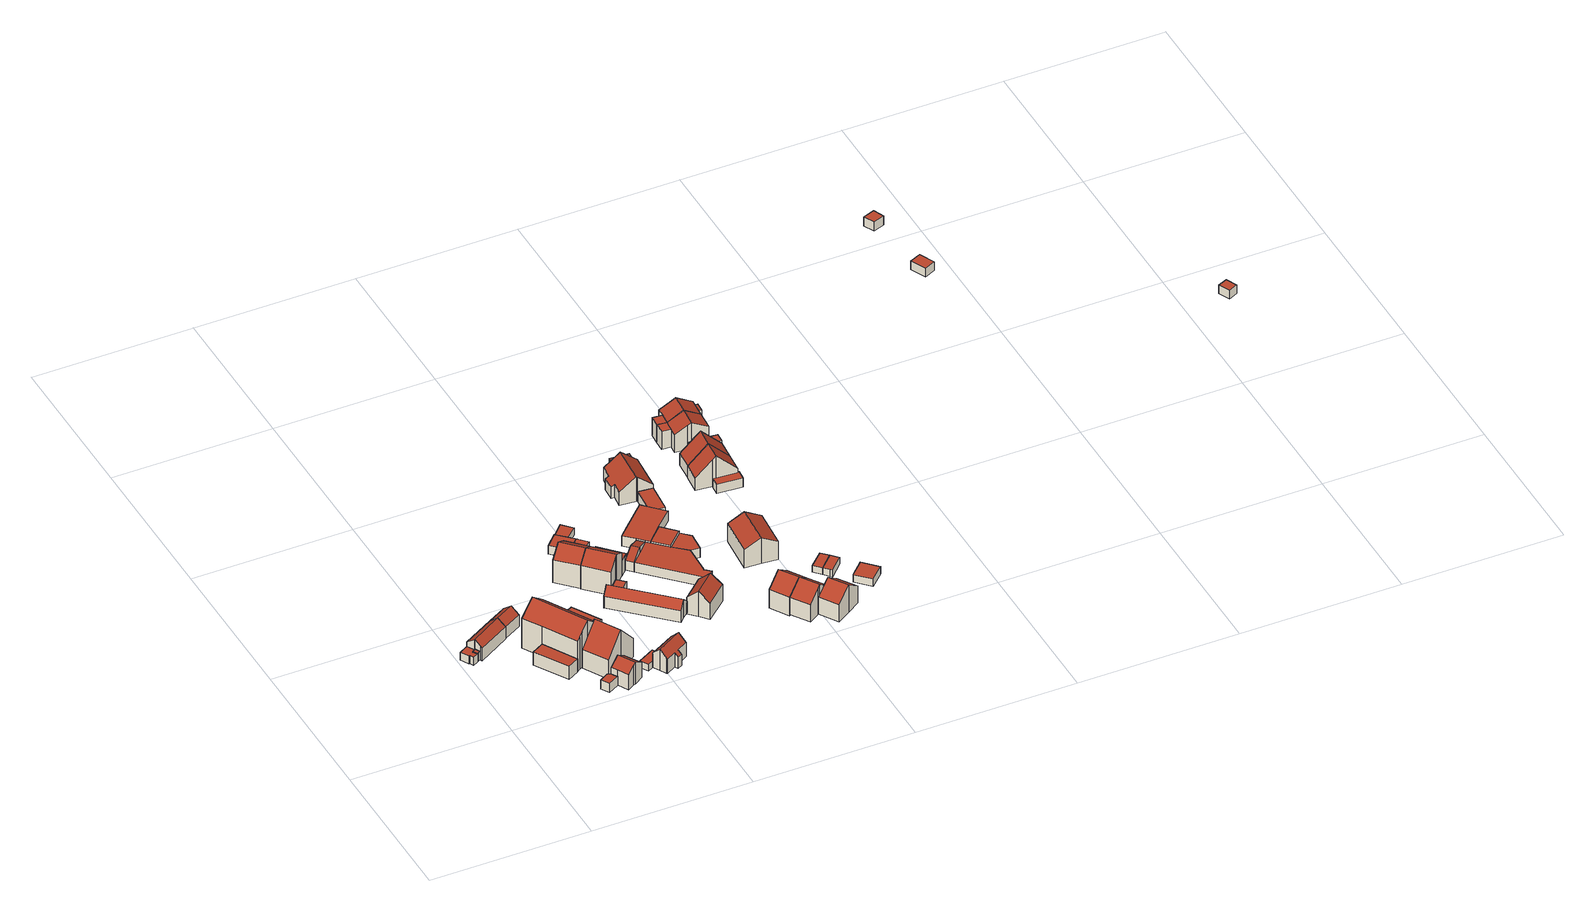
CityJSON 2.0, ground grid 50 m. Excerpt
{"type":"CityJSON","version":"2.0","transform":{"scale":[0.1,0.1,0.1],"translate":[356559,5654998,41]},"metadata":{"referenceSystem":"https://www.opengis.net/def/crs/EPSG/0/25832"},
"CityObjects":{
"building1":{"type":"Building","attributes":{"Geometrietyp2DReferenz":"3000","Gemeindeschluessel":"05315000","function":"31001_1110","roofType":"1000","measuredHeight":2.88,"storeysAboveGround":1},"address":[{"country":"Germany","locality":"Köln","thoroughfareNumber":"215","thoroughfareName":"Merkenicher Hauptstr."}],"geometry":[{"type":"Solid","lod":"2","boundaries":[[[[0,1,2,3]],[[4,5,1,0]],[[6,7,5,4]],[[8,9,7,6]],[[10,11,9,8]],[[12,13,11,10]],[[14,15,13,12]],[[3,2,15,14]],[[12,10,8,6,4,0,3,14]],[[1,5,7,9,11,13,15,2]]]],"semantics":{"surfaces":[{"type":"WallSurface"},{"type":"RoofSurface"},{"type":"GroundSurface"}],"values":[[0,0,0,0,0,0,0,0,1,2]]}}]},
"building2":{"type":"Building","attributes":{"Geometrietyp2DReferenz":"3000","Gemeindeschluessel":"05315000","function":"51009_1610","roofType":"1000","measuredHeight":2.99},"geometry":[{"type":"Solid","lod":"2","boundaries":[[[[16,17,1,18]],[[19,20,17,16]],[[21,7,20,19]],[[22,5,7,21]],[[18,1,5,22]],[[21,19,16,18,22]],[[17,20,7,5,1]]]],"semantics":{"surfaces":[{"type":"WallSurface"},{"type":"RoofSurface"},{"type":"GroundSurface"}],"values":[[0,0,0,0,0,1,2]]}}]},
"building3":{"type":"Building","attributes":{"Geometrietyp2DReferenz":"3000","Gemeindeschluessel":"05315000","function":"31001_1010","roofType":"3100","measuredHeight":6.28,"storeysAboveGround":1},"address":[{"country":"Germany","locality":"Köln","thoroughfareNumber":"215","thoroughfareName":"Merkenicher Hauptstr."}],"geometry":[{"type":"Solid","lod":"2","boundaries":[[[[23,1,17,24]],[[25,26,1,23]],[[27,2,26,25]],[[28,29,2,27]],[[30,31,29,28]],[[32,33,31,30]],[[34,35,33,32]],[[24,17,35,34]],[[28,27,25,30]],[[23,24,34,32,30,25]],[[1,26,2,29,31,33,35,17]]]],"semantics":{"surfaces":[{"type":"WallSurface"},{"type":"RoofSurface"},{"type":"GroundSurface"}],"values":[[0,0,0,0,0,0,0,0,1,1,2]]}}]},
"building4":{"type":"Building","attributes":{"Geometrietyp2DReferenz":"3000","Gemeindeschluessel":"05315000","function":"31001_1010","roofType":"1000","measuredHeight":4.63,"storeysAboveGround":1},"address":[{"country":"Germany","locality":"Köln","thoroughfareNumber":"211","thoroughfareName":"Merkenicher Hauptstr."}],"geometry":[{"type":"Solid","lod":"2","boundaries":[[[[36,37,38,39]],[[40,41,37,36]],[[42,43,41,40]],[[39,38,43,42]],[[40,36,39,42]],[[37,41,43,38]]]],"semantics":{"surfaces":[{"type":"WallSurface"},{"type":"RoofSurface"},{"type":"GroundSurface"}],"values":[[0,0,0,0,1,2]]}}]},
"building5":{"type":"Building","attributes":{"Geometrietyp2DReferenz":"3000","Gemeindeschluessel":"05315000","function":"31001_1010","roofType":"3100","measuredHeight":6.15,"storeysAboveGround":1},"address":[{"country":"Germany","locality":"Köln","thoroughfareNumber":"215","thoroughfareName":"Merkenicher Hauptstr."}],"geometry":[{"type":"Solid","lod":"2","boundaries":[[[[32,44,45,46]],[[28,47,44,32]],[[48,49,47,28]],[[46,45,49,48]],[[32,30,28]],[[48,50,46]],[[46,50,30,32]],[[28,30,50,48]],[[44,47,49,45]]]],"semantics":{"surfaces":[{"type":"WallSurface"},{"type":"RoofSurface"},{"type":"GroundSurface"}],"values":[[0,0,0,0,0,0,1,1,2]]}}]},
"building6":{"type":"Building","attributes":{"Geometrietyp2DReferenz":"3000","Gemeindeschluessel":"05315000","function":"31001_1010","roofType":"1000","measuredHeight":3.17,"storeysAboveGround":1},"address":[{"country":"Germany","locality":"Köln","thoroughfareNumber":"207","thoroughfareName":"Merkenicher Hauptstr."}],"geometry":[{"type":"Solid","lod":"2","boundaries":[[[[51,52,53,54]],[[55,56,52,51]],[[57,58,56,55]],[[59,60,58,57]],[[61,62,60,59]],[[63,64,62,61]],[[54,53,64,63]],[[61,59,57,55,51,54,63]],[[52,56,58,60,62,64,53]]]],"semantics":{"surfaces":[{"type":"WallSurface"},{"type":"RoofSurface"},{"type":"GroundSurface"}],"values":[[0,0,0,0,0,0,0,1,2]]}}]},
"building7":{"type":"Building","attributes":{"Gemeindeschluessel":"05315000","Geometrietyp2DReferenz":"3000","function":"31001_1010"},"address":[{"country":"Germany","locality":"Köln","thoroughfareNumber":"213","thoroughfareName":"Merkenicher Hauptstr."},{"country":"Germany","locality":"Köln","thoroughfareNumber":"211","thoroughfareName":"Merkenicher Hauptstr."}],"children":["building7-1","building7-2"]},
"building7-1":{"type":"BuildingPart","attributes":{"roofType":"3100","measuredHeight":14.63,"storeysAboveGround":3},"parents":["building7"],"geometry":[{"type":"Solid","lod":"2","boundaries":[[[[65,66,67,68]],[[69,70,66,65]],[[71,72,70,69]],[[73,74,72,71]],[[75,76,74,73]],[[77,78,76,75]],[[79,80,81,82]],[[83,84,80,79]],[[68,67,84,83]],[[71,69,65,68,83,79,73]],[[82,77,75,73,79]],[[66,70,72,74,76,78,81,80,84,67]],[[82,81,78,77]]]],"semantics":{"surfaces":[{"type":"WallSurface"},{"type":"RoofSurface"},{"type":"GroundSurface"},{"type":"ClosureSurface"}],"values":[[0,0,0,0,0,0,0,0,0,1,1,2,3]]}}]},
"building7-2":{"type":"BuildingPart","attributes":{"roofType":"1000","measuredHeight":10.46,"storeysAboveGround":3},"parents":["building7"],"geometry":[{"type":"Solid","lod":"2","boundaries":[[[[85,86,78,77]],[[87,88,86,85]],[[82,81,88,87]],[[87,85,77,82]],[[86,88,81,78]],[[77,78,81,82]]]],"semantics":{"surfaces":[{"type":"WallSurface"},{"type":"RoofSurface"},{"type":"GroundSurface"},{"type":"ClosureSurface"}],"values":[[0,0,0,1,2,3]]}}]},
"building8":{"type":"Building","attributes":{"Geometrietyp2DReferenz":"3000","Gemeindeschluessel":"05315000","function":"31001_1010","roofType":"3100","measuredHeight":7.55,"storeysAboveGround":1},"address":[{"country":"Germany","locality":"Köln","thoroughfareNumber":"207","thoroughfareName":"Merkenicher Hauptstr."}],"geometry":[{"type":"Solid","lod":"2","boundaries":[[[[89,90,91,92]],[[93,94,90,89]],[[95,96,94,93]],[[97,98,96,95]],[[99,100,98,97]],[[101,102,100,99]],[[103,104,102,101]],[[105,106,104,103]],[[92,91,106,105]],[[95,93,89,92,105,103,97]],[[101,99,97,103]],[[90,94,96,98,100,102,104,106,91]]]],"semantics":{"surfaces":[{"type":"WallSurface"},{"type":"RoofSurface"},{"type":"GroundSurface"}],"values":[[0,0,0,0,0,0,0,0,0,1,1,2]]}}]},
"building9":{"type":"Building","attributes":{"Geometrietyp2DReferenz":"3000","Gemeindeschluessel":"05315000","function":"31001_1010","roofType":"3100","measuredHeight":13.43,"storeysAboveGround":2},"address":[{"country":"Germany","locality":"Köln","thoroughfareNumber":"209","thoroughfareName":"Merkenicher Hauptstr."}],"geometry":[{"type":"Solid","lod":"2","boundaries":[[[[107,108,109,110]],[[111,112,108,107]],[[113,114,112,111]],[[115,116,114,113]],[[117,118,116,115]],[[119,120,118,117]],[[121,122,120,119]],[[110,109,122,121]],[[113,111,107,110,115]],[[121,119,117,115,110]],[[108,112,114,116,118,120,122,109]]]],"semantics":{"surfaces":[{"type":"WallSurface"},{"type":"RoofSurface"},{"type":"GroundSurface"}],"values":[[0,0,0,0,0,0,0,0,1,1,2]]}}]},
"building10":{"type":"Building","attributes":{"Geometrietyp2DReferenz":"3000","Gemeindeschluessel":"05315000","function":"31001_2463","roofType":"1000","measuredHeight":2.28,"storeysAboveGround":1},"address":[{"country":"Germany","locality":"Köln","thoroughfareNumber":"207","thoroughfareName":"Merkenicher Hauptstr."}],"geometry":[{"type":"Solid","lod":"2","boundaries":[[[[123,124,125,126]],[[127,128,124,123]],[[129,130,128,127]],[[131,132,130,129]],[[126,125,132,131]],[[129,127,123,126,131]],[[124,128,130,132,125]]]],"semantics":{"surfaces":[{"type":"WallSurface"},{"type":"RoofSurface"},{"type":"GroundSurface"}],"values":[[0,0,0,0,0,1,2]]}}]},
"building11":{"type":"Building","attributes":{"Geometrietyp2DReferenz":"3000","Gemeindeschluessel":"05315000","function":"31001_1010","roofType":"3100","measuredHeight":7.47,"storeysAboveGround":1},"address":[{"country":"Germany","locality":"Köln","thoroughfareNumber":"205","thoroughfareName":"Merkenicher Hauptstr."}],"geometry":[{"type":"Solid","lod":"2","boundaries":[[[[133,134,135,136]],[[137,138,134,133]],[[139,140,138,137]],[[141,142,140,139]],[[143,144,142,141]],[[145,146,144,143]],[[147,148,146,145]],[[149,150,148,147]],[[151,152,150,149]],[[153,154,152,151]],[[155,156,154,153]],[[136,135,156,155]],[[149,147,145,143,151]],[[141,139,137,133,136,155,153,151,143]],[[134,138,140,142,144,146,148,150,152,154,156,135]]]],"semantics":{"surfaces":[{"type":"WallSurface"},{"type":"RoofSurface"},{"type":"GroundSurface"}],"values":[[0,0,0,0,0,0,0,0,0,0,0,0,1,1,2]]}}]},
"building12":{"type":"Building","attributes":{"Gemeindeschluessel":"05315000","Geometrietyp2DReferenz":"3000","function":"31001_1010"},"address":[{"country":"Germany","locality":"Köln","thoroughfareNumber":"224","thoroughfareName":"Merkenicher Hauptstr."}],"children":["building12-1","building12-2"]},
"building12-1":{"type":"BuildingPart","attributes":{"roofType":"3100","measuredHeight":10.94,"storeysAboveGround":2},"parents":["building12"],"geometry":[{"type":"MultiSurface","lod":"2","boundaries":[[[157,158,159,160]],[[161,162,158,157]],[[163,164,162,161]],[[165,166,164,163]],[[167,168,166,165]],[[169,170,171,172]],[[160,159,170,169]],[[161,157,160,163]],[[169,172,167,165,163,160]],[[158,162,164,166,168,171,170,159]],[[167,172,173,174]],[[171,168,174,173]]],"semantics":{"surfaces":[{"type":"WallSurface"},{"type":"RoofSurface"},{"type":"GroundSurface"},{"type":"ClosureSurface"}],"values":[0,0,0,0,0,0,0,1,1,2,0,3]}}]},
"building12-2":{"type":"BuildingPart","attributes":{"roofType":"9999","measuredHeight":7.57,"storeysAboveGround":2},"address":[{"country":"Germany","locality":"Köln","thoroughfareNumber":"224","thoroughfareName":"Merkenicher Hauptstr."}],"parents":["building12"],"geometry":[{"type":"MultiSurface","lod":"2","boundaries":[[[173,175,176,174]],[[175,177,178,176]],[[173,179,177,175]],[[171,168,180,179]],[[176,178,180,174]],[[173,174,168,171]],[[177,179,180,178]]],"semantics":{"surfaces":[{"type":"RoofSurface"},{"type":"WallSurface"},{"type":"GroundSurface"}],"values":[0,1,1,1,1,1,2]}}]},
"building13":{"type":"Building","attributes":{"Geometrietyp2DReferenz":"3000","Gemeindeschluessel":"05315000","function":"31001_2463","roofType":"1000","measuredHeight":2.77,"storeysAboveGround":1},"address":[{"country":"Germany","locality":"Köln","thoroughfareNumber":"222","thoroughfareName":"Merkenicher Hauptstr."}],"geometry":[{"type":"Solid","lod":"2","boundaries":[[[[181,182,183,184]],[[185,186,182,181]],[[187,188,186,185]],[[189,190,188,187]],[[191,192,190,189]],[[184,183,192,191]],[[189,187,185,181,184,191]],[[182,186,188,190,192,183]]]],"semantics":{"surfaces":[{"type":"WallSurface"},{"type":"RoofSurface"},{"type":"GroundSurface"}],"values":[[0,0,0,0,0,0,1,2]]}}]},
"building14":{"type":"Building","attributes":{"Geometrietyp2DReferenz":"3000","Gemeindeschluessel":"05315000","function":"31001_1010","roofType":"3100","measuredHeight":11.1,"storeysAboveGround":2},"address":[{"country":"Germany","locality":"Köln","thoroughfareNumber":"222a","thoroughfareName":"Merkenicher Hauptstr."}],"geometry":[{"type":"Solid","lod":"2","boundaries":[[[[160,193,194,157]],[[169,195,193,160]],[[196,197,195,169]],[[198,199,197,196]],[[200,186,199,198]],[[201,182,186,200]],[[157,194,182,201]],[[157,201,200,198,160]],[[196,169,160,198]],[[193,195,197,199,186,182,194]]]],"semantics":{"surfaces":[{"type":"WallSurface"},{"type":"RoofSurface"},{"type":"GroundSurface"}],"values":[[0,0,0,0,0,0,0,1,1,2]]}}]},
"building15":{"type":"Building","attributes":{"Geometrietyp2DReferenz":"3000","Gemeindeschluessel":"05315000","function":"31001_2720","roofType":"3100","measuredHeight":6.5,"storeysAboveGround":1},"address":[{"country":"Germany","locality":"Köln","thoroughfareNumber":"222","thoroughfareName":"Merkenicher Hauptstr."}],"geometry":[{"type":"Solid","lod":"2","boundaries":[[[[202,203,204,205]],[[206,207,203,202]],[[208,209,207,206]],[[210,211,209,208]],[[212,213,211,210]],[[214,215,213,212]],[[216,217,215,214]],[[218,219,217,216]],[[220,221,219,218]],[[222,223,221,220]],[[224,225,223,222]],[[205,204,225,224]],[[220,218,216,214,212,210,208,222]],[[206,202,205,224,222,208]],[[203,207,209,211,213,215,217,219,221,223,225,204]]]],"semantics":{"surfaces":[{"type":"WallSurface"},{"type":"RoofSurface"},{"type":"GroundSurface"}],"values":[[0,0,0,0,0,0,0,0,0,0,0,0,1,1,2]]}}]},
"building16":{"type":"Building","attributes":{"Geometrietyp2DReferenz":"3000","Gemeindeschluessel":"05315000","function":"31001_2463","roofType":"1000","measuredHeight":2.86,"storeysAboveGround":1},"address":[{"country":"Germany","locality":"Köln","thoroughfareNumber":"224","thoroughfareName":"Merkenicher Hauptstr."}],"geometry":[{"type":"Solid","lod":"2","boundaries":[[[[226,227,228,229]],[[230,231,227,226]],[[232,233,231,230]],[[234,235,233,232]],[[229,228,235,234]],[[232,230,226,229,234]],[[227,231,233,235,228]]]],"semantics":{"surfaces":[{"type":"WallSurface"},{"type":"RoofSurface"},{"type":"GroundSurface"}],"values":[[0,0,0,0,0,1,2]]}}]},
"building17":{"type":"Building","attributes":{"Geometrietyp2DReferenz":"3000","Gemeindeschluessel":"05315000","function":"51009_1610","roofType":"1000","measuredHeight":2.46},"geometry":[{"type":"Solid","lod":"2","boundaries":[[[[236,237,238,239]],[[240,241,237,236]],[[242,243,241,240]],[[239,238,243,242]],[[240,236,239,242]],[[237,241,243,238]]]],"semantics":{"surfaces":[{"type":"WallSurface"},{"type":"RoofSurface"},{"type":"GroundSurface"}],"values":[[0,0,0,0,1,2]]}}]},
"building18":{"type":"Building","attributes":{"Geometrietyp2DReferenz":"3000","Gemeindeschluessel":"05315000","function":"31001_2721","roofType":"1000","measuredHeight":5.19,"storeysAboveGround":1},"address":[{"country":"Germany","locality":"Köln","thoroughfareNumber":"222a","thoroughfareName":"Merkenicher Hauptstr."}],"geometry":[{"type":"Solid","lod":"2","boundaries":[[[[244,245,246,247]],[[248,249,245,244]],[[250,251,249,248]],[[252,253,251,250]],[[247,246,253,252]],[[250,248,244,247,252]],[[245,249,251,253,246]]]],"semantics":{"surfaces":[{"type":"WallSurface"},{"type":"RoofSurface"},{"type":"GroundSurface"}],"values":[[0,0,0,0,0,1,2]]}}]},
"building19":{"type":"Building","attributes":{"Geometrietyp2DReferenz":"3000","Gemeindeschluessel":"05315000","function":"31001_1220","roofType":"3100","measuredHeight":8.84,"storeysAboveGround":2},"address":[{"country":"Germany","locality":"Köln","thoroughfareNumber":"222","thoroughfareName":"Merkenicher Hauptstr."}],"geometry":[{"type":"Solid","lod":"2","boundaries":[[[[254,255,256,257]],[[258,259,255,254]],[[260,261,259,258]],[[262,263,261,260]],[[264,265,263,262]],[[266,267,265,264]],[[268,269,267,266]],[[257,256,269,268]],[[264,262,260,258,254,266]],[[257,268,266,254]],[[255,259,261,263,265,267,269,256]]]],"semantics":{"surfaces":[{"type":"WallSurface"},{"type":"RoofSurface"},{"type":"GroundSurface"}],"values":[[0,0,0,0,0,0,0,0,1,1,2]]}}]},
"building20":{"type":"Building","attributes":{"Geometrietyp2DReferenz":"3000","Gemeindeschluessel":"05315000","function":"31001_2720","roofType":"3100","measuredHeight":4.99,"storeysAboveGround":1},"address":[{"country":"Germany","locality":"Köln","thoroughfareNumber":"222","thoroughfareName":"Merkenicher Hauptstr."}],"geometry":[{"type":"Solid","lod":"2","boundaries":[[[[270,271,272,273]],[[274,275,271,270]],[[276,277,275,274]],[[278,279,277,276]],[[280,281,279,278]],[[282,283,281,280]],[[284,285,283,282]],[[273,272,285,284]],[[276,274,270,273,278]],[[284,282,280,278,273]],[[271,275,277,279,281,283,285,272]]]],"semantics":{"surfaces":[{"type":"WallSurface"},{"type":"RoofSurface"},{"type":"GroundSurface"}],"values":[[0,0,0,0,0,0,0,0,1,1,2]]}}]},
"building21":{"type":"Building","attributes":{"Geometrietyp2DReferenz":"3000","Gemeindeschluessel":"05315000","function":"31001_2720","roofType":"1000","measuredHeight":3.41,"storeysAboveGround":1},"address":[{"country":"Germany","locality":"Köln","thoroughfareNumber":"222","thoroughfareName":"Merkenicher Hauptstr."}],"geometry":[{"type":"Solid","lod":"2","boundaries":[[[[286,287,288,284]],[[289,290,287,286]],[[291,292,290,289]],[[293,294,292,291]],[[295,296,294,293]],[[297,298,296,295]],[[299,300,298,297]],[[301,302,300,299]],[[270,303,302,301]],[[284,288,303,270]],[[301,299,297,295,293,291,289,286,284,270]],[[287,290,292,294,296,298,300,302,303,288]]]],"semantics":{"surfaces":[{"type":"WallSurface"},{"type":"RoofSurface"},{"type":"GroundSurface"}],"values":[[0,0,0,0,0,0,0,0,0,0,1,2]]}}]},
"building22":{"type":"Building","attributes":{"Geometrietyp2DReferenz":"3000","Gemeindeschluessel":"05315000","function":"31001_2720","roofType":"1000","measuredHeight":3.62,"storeysAboveGround":1},"address":[{"country":"Germany","locality":"Köln","thoroughfareNumber":"222","thoroughfareName":"Merkenicher Hauptstr."}],"geometry":[{"type":"Solid","lod":"2","boundaries":[[[[304,305,306,307]],[[308,309,305,304]],[[310,311,309,308]],[[312,313,311,310]],[[314,315,313,312]],[[316,317,315,314]],[[318,319,317,316]],[[320,321,319,318]],[[322,323,321,320]],[[307,306,323,322]],[[320,318,316,314,312,310,308,304,307,322]],[[305,309,311,313,315,317,319,321,323,306]]]],"semantics":{"surfaces":[{"type":"WallSurface"},{"type":"RoofSurface"},{"type":"GroundSurface"}],"values":[[0,0,0,0,0,0,0,0,0,0,1,2]]}}]},
"building23":{"type":"Building","attributes":{"Geometrietyp2DReferenz":"3000","Gemeindeschluessel":"05315000","function":"31001_2463","roofType":"1000","measuredHeight":3.69,"storeysAboveGround":1},"address":[{"country":"Germany","locality":"Köln","thoroughfareNumber":"222","thoroughfareName":"Merkenicher Hauptstr."}],"geometry":[{"type":"Solid","lod":"2","boundaries":[[[[324,325,326,314]],[[327,328,325,324]],[[316,329,328,327]],[[314,326,329,316]],[[327,324,314,316]],[[325,328,329,326]]]],"semantics":{"surfaces":[{"type":"WallSurface"},{"type":"RoofSurface"},{"type":"GroundSurface"}],"values":[[0,0,0,0,1,2]]}}]},
"building24":{"type":"Building","attributes":{"Geometrietyp2DReferenz":"3000","Gemeindeschluessel":"05315000","function":"51009_1610","roofType":"1000","measuredHeight":3.19},"geometry":[{"type":"Solid","lod":"2","boundaries":[[[[330,331,332,333]],[[334,335,331,330]],[[336,337,335,334]],[[338,339,337,336]],[[333,332,339,338]],[[336,334,330,333,338]],[[331,335,337,339,332]]]],"semantics":{"surfaces":[{"type":"WallSurface"},{"type":"RoofSurface"},{"type":"GroundSurface"}],"values":[[0,0,0,0,0,1,2]]}}]},
"building25":{"type":"Building","attributes":{"Geometrietyp2DReferenz":"3000","Gemeindeschluessel":"05315000","function":"31001_1010","roofType":"3100","measuredHeight":10.33,"storeysAboveGround":2},"address":[{"country":"Germany","locality":"Köln","thoroughfareNumber":"220b","thoroughfareName":"Merkenicher Hauptstr."}],"geometry":[{"type":"Solid","lod":"2","boundaries":[[[[340,341,342,343]],[[344,345,341,340]],[[346,347,345,344]],[[343,342,347,346]],[[340,348,344]],[[346,349,343]],[[343,349,348,340]],[[344,348,349,346]],[[341,345,347,342]]]],"semantics":{"surfaces":[{"type":"WallSurface"},{"type":"RoofSurface"},{"type":"GroundSurface"}],"values":[[0,0,0,0,0,0,1,1,2]]}}]},
"building26":{"type":"Building","attributes":{"Geometrietyp2DReferenz":"3000","Gemeindeschluessel":"05315000","function":"31001_2000","roofType":"1000","measuredHeight":3.45,"storeysAboveGround":1},"address":[{"country":"Germany","locality":"Köln","thoroughfareNumber":"3","thoroughfareName":"Kasselberger Weg"}],"geometry":[{"type":"Solid","lod":"2","boundaries":[[[[350,351,352,353]],[[354,355,351,350]],[[356,311,355,354]],[[357,309,311,356]],[[353,352,309,357]],[[356,354,350,353,357]],[[351,355,311,309,352]]]],"semantics":{"surfaces":[{"type":"WallSurface"},{"type":"RoofSurface"},{"type":"GroundSurface"}],"values":[[0,0,0,0,0,1,2]]}}]},
"building27":{"type":"Building","attributes":{"Geometrietyp2DReferenz":"3000","Gemeindeschluessel":"05315000","function":"31001_1010","roofType":"3100","measuredHeight":8.71,"storeysAboveGround":1},"address":[{"country":"Germany","locality":"Köln","thoroughfareNumber":"3","thoroughfareName":"Kasselberger Weg"}],"geometry":[{"type":"Solid","lod":"2","boundaries":[[[[358,359,360,361]],[[362,363,359,358]],[[364,365,363,362]],[[366,367,365,364]],[[368,369,367,366]],[[370,371,369,368]],[[372,373,371,370]],[[374,375,373,372]],[[376,377,375,374]],[[378,379,377,376]],[[380,381,379,378]],[[361,360,381,380]],[[372,370,368,366,364,362,358,361,374]],[[380,378,376,374,361]],[[359,363,365,367,369,371,373,375,377,379,381,360]]]],"semantics":{"surfaces":[{"type":"WallSurface"},{"type":"RoofSurface"},{"type":"GroundSurface"}],"values":[[0,0,0,0,0,0,0,0,0,0,0,0,1,1,2]]}}]},
"building28":{"type":"Building","attributes":{"Geometrietyp2DReferenz":"3000","Gemeindeschluessel":"05315000","function":"31001_1010","roofType":"3100","measuredHeight":9.89,"storeysAboveGround":2},"address":[{"country":"Germany","locality":"Köln","thoroughfareNumber":"220a","thoroughfareName":"Merkenicher Hauptstr."}],"geometry":[{"type":"Solid","lod":"2","boundaries":[[[[344,382,383,384]],[[348,385,382,344]],[[340,386,385,348]],[[387,388,386,340]],[[389,390,388,387]],[[391,392,390,389]],[[384,383,392,391]],[[344,384,391,389,348]],[[387,340,348,389]],[[382,385,386,388,390,392,383]]]],"semantics":{"surfaces":[{"type":"WallSurface"},{"type":"RoofSurface"},{"type":"GroundSurface"}],"values":[[0,0,0,0,0,0,0,1,1,2]]}}]},
"building29":{"type":"Building","attributes":{"Geometrietyp2DReferenz":"3000","Gemeindeschluessel":"05315000","function":"31001_2463","roofType":"1000","measuredHeight":2.27,"storeysAboveGround":1},"address":[{"country":"Germany","locality":"Köln","thoroughfareNumber":"3","thoroughfareName":"Kasselberger Weg"}],"geometry":[{"type":"Solid","lod":"2","boundaries":[[[[393,394,395,396]],[[397,377,394,393]],[[398,373,377,397]],[[396,395,373,398]],[[397,393,396,398]],[[394,377,373,395]]]],"semantics":{"surfaces":[{"type":"WallSurface"},{"type":"RoofSurface"},{"type":"GroundSurface"}],"values":[[0,0,0,0,1,2]]}}]},
"building30":{"type":"Building","attributes":{"Geometrietyp2DReferenz":"3000","Gemeindeschluessel":"05315000","function":"31001_1010","roofType":"3100","measuredHeight":9.68,"storeysAboveGround":2},"address":[{"country":"Germany","locality":"Köln","thoroughfareNumber":"220","thoroughfareName":"Merkenicher Hauptstr."}],"geometry":[{"type":"Solid","lod":"2","boundaries":[[[[399,400,401,402]],[[403,404,400,399]],[[405,406,404,403]],[[407,408,406,405]],[[409,410,408,407]],[[411,412,410,409]],[[402,401,412,411]],[[403,399,402,405]],[[411,409,407,405,402]],[[400,404,406,408,410,412,401]]]],"semantics":{"surfaces":[{"type":"WallSurface"},{"type":"RoofSurface"},{"type":"GroundSurface"}],"values":[[0,0,0,0,0,0,0,1,1,2]]}}]},
"building31":{"type":"Building","attributes":{"Geometrietyp2DReferenz":"3000","Gemeindeschluessel":"05315000","function":"31001_1010","roofType":"3100","measuredHeight":8.97,"storeysAboveGround":2},"address":[{"country":"Germany","locality":"Köln","thoroughfareNumber":"2","thoroughfareName":"Kasselberger Weg"}],"geometry":[{"type":"Solid","lod":"2","boundaries":[[[[413,414,415,416]],[[417,418,414,413]],[[419,420,418,417]],[[421,422,420,419]],[[423,424,422,421]],[[425,426,424,423]],[[416,415,426,425]],[[419,417,413,416,421]],[[425,423,421,416]],[[414,418,420,422,424,426,415]]]],"semantics":{"surfaces":[{"type":"WallSurface"},{"type":"RoofSurface"},{"type":"GroundSurface"}],"values":[[0,0,0,0,0,0,0,1,1,2]]}}]},
"building32":{"type":"Building","attributes":{"Geometrietyp2DReferenz":"3000","Gemeindeschluessel":"05315000","function":"31001_2463","roofType":"2100","measuredHeight":3.97,"storeysAboveGround":1},"address":[{"country":"Germany","locality":"Köln","thoroughfareNumber":"2","thoroughfareName":"Kasselberger Weg"}],"geometry":[{"type":"Solid","lod":"2","boundaries":[[[[427,428,429,430]],[[431,432,428,427]],[[433,434,432,431]],[[430,429,434,433]],[[431,427,430,433]],[[428,432,434,429]]]],"semantics":{"surfaces":[{"type":"WallSurface"},{"type":"RoofSurface"},{"type":"GroundSurface"}],"values":[[0,0,0,0,1,2]]}}]},
"building33":{"type":"Building","attributes":{"Geometrietyp2DReferenz":"3000","Gemeindeschluessel":"05315000","function":"31001_2463","roofType":"1000","measuredHeight":2.26,"storeysAboveGround":1},"geometry":[{"type":"Solid","lod":"2","boundaries":[[[[435,436,437,438]],[[439,440,436,435]],[[441,442,440,439]],[[438,437,442,441]],[[439,435,438,441]],[[436,440,442,437]]]],"semantics":{"surfaces":[{"type":"WallSurface"},{"type":"RoofSurface"},{"type":"GroundSurface"}],"values":[[0,0,0,0,1,2]]}}]},
"building34":{"type":"Building","attributes":{"Geometrietyp2DReferenz":"3000","Gemeindeschluessel":"05315000","function":"31001_2463","roofType":"1000","measuredHeight":2.4,"storeysAboveGround":1},"address":[{"country":"Germany","locality":"Köln","thoroughfareNumber":"218","thoroughfareName":"Merkenicher Hauptstr."}],"geometry":[{"type":"Solid","lod":"2","boundaries":[[[[443,444,445,435]],[[446,447,444,443]],[[448,449,447,446]],[[439,450,449,448]],[[435,445,450,439]],[[448,446,443,435,439]],[[444,447,449,450,445]]]],"semantics":{"surfaces":[{"type":"WallSurface"},{"type":"RoofSurface"},{"type":"GroundSurface"}],"values":[[0,0,0,0,0,1,2]]}}]},
"building35":{"type":"Building","attributes":{"Geometrietyp2DReferenz":"3000","Gemeindeschluessel":"05315000","function":"31001_1010","roofType":"3100","measuredHeight":10.42,"storeysAboveGround":1},"address":[{"country":"Germany","locality":"Köln","thoroughfareNumber":"10","thoroughfareName":"Kasselberger Weg"}],"geometry":[{"type":"Solid","lod":"2","boundaries":[[[[451,452,453,454]],[[455,456,452,451]],[[457,458,456,455]],[[459,460,458,457]],[[461,462,460,459]],[[463,464,462,461]],[[465,466,464,463]],[[454,453,466,465]],[[459,457,455,451,461]],[[454,465,463,461,451]],[[452,456,458,460,462,464,466,453]]]],"semantics":{"surfaces":[{"type":"WallSurface"},{"type":"RoofSurface"},{"type":"GroundSurface"}],"values":[[0,0,0,0,0,0,0,0,1,1,2]]}}]},
"building36":{"type":"Building","attributes":{"Geometrietyp2DReferenz":"3000","Gemeindeschluessel":"05315000","function":"31001_2463","roofType":"1000","measuredHeight":3.08,"storeysAboveGround":1},"address":[{"country":"Germany","locality":"Köln","thoroughfareNumber":"10","thoroughfareName":"Kasselberger Weg"}],"geometry":[{"type":"Solid","lod":"2","boundaries":[[[[467,468,469,470]],[[471,472,468,467]],[[473,474,472,471]],[[475,476,474,473]],[[477,478,476,475]],[[470,469,478,477]],[[475,473,471,467,470,477]],[[468,472,474,476,478,469]]]],"semantics":{"surfaces":[{"type":"WallSurface"},{"type":"RoofSurface"},{"type":"GroundSurface"}],"values":[[0,0,0,0,0,0,1,2]]}}]},
"building37":{"type":"Building","attributes":{"Geometrietyp2DReferenz":"3000","Gemeindeschluessel":"05315000","function":"31001_2463","roofType":"1000","measuredHeight":2.6,"storeysAboveGround":1},"geometry":[{"type":"Solid","lod":"2","boundaries":[[[[479,480,481,482]],[[483,484,480,479]],[[485,486,484,483]],[[487,488,486,485]],[[482,481,488,487]],[[485,483,479,482,487]],[[480,484,486,488,481]]]],"semantics":{"surfaces":[{"type":"WallSurface"},{"type":"RoofSurface"},{"type":"GroundSurface"}],"values":[[0,0,0,0,0,1,2]]}}]},
"building38":{"type":"Building","attributes":{"Geometrietyp2DReferenz":"3000","Gemeindeschluessel":"05315000","function":"31001_1010","roofType":"3100","measuredHeight":10.38,"storeysAboveGround":1},"address":[{"country":"Germany","locality":"Köln","thoroughfareNumber":"12","thoroughfareName":"Kasselberger Weg"}],"geometry":[{"type":"Solid","lod":"2","boundaries":[[[[459,489,490,461]],[[491,492,489,459]],[[493,494,492,491]],[[495,496,494,493]],[[497,498,496,495]],[[463,499,498,497]],[[461,490,499,463]],[[493,491,459,461,495]],[[463,497,495,461]],[[489,492,494,496,498,499,490]]]],"semantics":{"surfaces":[{"type":"WallSurface"},{"type":"RoofSurface"},{"type":"GroundSurface"}],"values":[[0,0,0,0,0,0,0,1,1,2]]}}]},
"building39":{"type":"Building","attributes":{"Gemeindeschluessel":"05315000","Geometrietyp2DReferenz":"3000","function":"31001_1010"},"address":[{"country":"Germany","locality":"Köln","thoroughfareNumber":"14","thoroughfareName":"Kasselberger Weg"}],"children":["building39-1","building39-2"]},
"building39-1":{"type":"BuildingPart","attributes":{"roofType":"3100","measuredHeight":9.07,"storeysAboveGround":2},"parents":["building39"],"geometry":[{"type":"Solid","lod":"2","boundaries":[[[[500,501,502,503]],[[504,505,506,507]],[[508,509,505,504]],[[510,511,509,508]],[[512,513,511,510]],[[514,515,513,512]],[[503,502,515,514]],[[507,500,503,514,512,504]],[[510,508,504,512]],[[501,506,505,509,511,513,515,502]],[[507,506,501,500]]]],"semantics":{"surfaces":[{"type":"WallSurface"},{"type":"RoofSurface"},{"type":"GroundSurface"},{"type":"ClosureSurface"}],"values":[[0,0,0,0,0,0,0,1,1,2,3]]}}]},
"building39-2":{"type":"BuildingPart","attributes":{"roofType":"1000","measuredHeight":6.25,"storeysAboveGround":2},"parents":["building39"],"geometry":[{"type":"Solid","lod":"2","boundaries":[[[[516,517,518,519]],[[507,506,517,516]],[[519,518,501,500]],[[507,516,519,500]],[[517,506,501,518]],[[500,501,506,507]]]],"semantics":{"surfaces":[{"type":"WallSurface"},{"type":"RoofSurface"},{"type":"GroundSurface"},{"type":"ClosureSurface"}],"values":[[0,0,0,1,2,3]]}}]},
"building40":{"type":"Building","attributes":{"Geometrietyp2DReferenz":"3000","Gemeindeschluessel":"05315000","function":"31001_2463","roofType":"1000","measuredHeight":2.48,"storeysAboveGround":1},"address":[{"country":"Germany","locality":"Köln","thoroughfareNumber":"12","thoroughfareName":"Kasselberger Weg"}],"geometry":[{"type":"Solid","lod":"2","boundaries":[[[[520,521,522,523]],[[524,525,521,520]],[[526,498,525,524]],[[527,494,498,526]],[[523,522,494,527]],[[526,524,520,523,527]],[[521,525,498,494,522]]]],"semantics":{"surfaces":[{"type":"WallSurface"},{"type":"RoofSurface"},{"type":"GroundSurface"}],"values":[[0,0,0,0,0,1,2]]}}]},
"building41":{"type":"Building","attributes":{"Gemeindeschluessel":"05315000","Geometrietyp2DReferenz":"3000","function":"31001_1010"},"address":[{"country":"Germany","locality":"Köln","thoroughfareNumber":"16","thoroughfareName":"Kasselberger Weg"}],"children":["building41-1","building41-2"]},
"building41-1":{"type":"BuildingPart","attributes":{"roofType":"3100","measuredHeight":9.12,"storeysAboveGround":2},"parents":["building41"],"geometry":[{"type":"Solid","lod":"2","boundaries":[[[[507,506,505,504]],[[528,529,530,531]],[[532,533,529,528]],[[534,535,533,532]],[[536,537,535,534]],[[508,509,537,536]],[[504,505,509,508]],[[532,528,531,507,504,534]],[[508,536,534,504]],[[506,530,529,533,535,537,509,505]],[[531,530,506,507]]]],"semantics":{"surfaces":[{"type":"WallSurface"},{"type":"RoofSurface"},{"type":"GroundSurface"},{"type":"ClosureSurface"}],"values":[[0,0,0,0,0,0,0,1,1,2,3]]}}]},
"building41-2":{"type":"BuildingPart","attributes":{"roofType":"1000","measuredHeight":6.26,"storeysAboveGround":2},"parents":["building41"],"geometry":[{"type":"Solid","lod":"2","boundaries":[[[[538,539,517,516]],[[531,530,539,538]],[[516,517,506,507]],[[531,538,516,507]],[[539,530,506,517]],[[507,506,530,531]]]],"semantics":{"surfaces":[{"type":"WallSurface"},{"type":"RoofSurface"},{"type":"GroundSurface"},{"type":"ClosureSurface"}],"values":[[0,0,0,1,2,3]]}}]},
"building42":{"type":"Building","attributes":{"Geometrietyp2DReferenz":"3000","Gemeindeschluessel":"05315000","function":"31001_2463","roofType":"1000","measuredHeight":2.56,"storeysAboveGround":1},"address":[{"country":"Germany","locality":"Köln","thoroughfareNumber":"14","thoroughfareName":"Kasselberger Weg"}],"geometry":[{"type":"Solid","lod":"2","boundaries":[[[[540,541,542,543]],[[544,545,541,540]],[[546,547,545,544]],[[520,548,547,546]],[[523,549,548,520]],[[550,551,549,523]],[[543,542,551,550]],[[523,520,546,544,540,543,550]],[[541,545,547,548,549,551,542]]]],"semantics":{"surfaces":[{"type":"WallSurface"},{"type":"RoofSurface"},{"type":"GroundSurface"}],"values":[[0,0,0,0,0,0,0,1,2]]}}]},
"building43":{"type":"Building","attributes":{"Geometrietyp2DReferenz":"3000","Gemeindeschluessel":"05315000","function":"31001_2463","roofType":"1000","measuredHeight":2.3,"storeysAboveGround":1},"address":[{"country":"Germany","locality":"Köln","thoroughfareNumber":"16","thoroughfareName":"Kasselberger Weg"}],"geometry":[{"type":"Solid","lod":"2","boundaries":[[[[552,553,554,555]],[[556,557,553,552]],[[558,537,557,556]],[[559,533,537,558]],[[555,554,533,559]],[[558,556,552,555,559]],[[553,557,537,533,554]]]],"semantics":{"surfaces":[{"type":"WallSurface"},{"type":"RoofSurface"},{"type":"GroundSurface"}],"values":[[0,0,0,0,0,1,2]]}}]},
"building44":{"type":"Building","attributes":{"Geometrietyp2DReferenz":"3000","Gemeindeschluessel":"05315000","function":"31001_2723","roofType":"9999","measuredHeight":3,"storeysAboveGround":1},"address":[{"country":"Germany","locality":"Köln","thoroughfareNumber":"3","thoroughfareName":"Kasselberger Weg"}],"geometry":[{"type":"Solid","lod":"2","boundaries":[[[[560,561,562,563]],[[561,564,565,562]],[[560,566,564,561]],[[563,567,566,560]],[[562,565,567,563]],[[564,566,567,565]]]],"semantics":{"surfaces":[{"type":"RoofSurface"},{"type":"WallSurface"},{"type":"GroundSurface"}],"values":[[0,1,1,1,1,2]]}}]},
"building45":{"type":"Building","attributes":{"Geometrietyp2DReferenz":"3000","Gemeindeschluessel":"05315000","function":"31001_2000","roofType":"1000","measuredHeight":3.18,"storeysAboveGround":1},"address":[{"country":"Germany","locality":"Köln","thoroughfareNumber":"4","thoroughfareName":"Kasselberger Weg"}],"geometry":[{"type":"Solid","lod":"2","boundaries":[[[[568,569,570,571]],[[572,573,569,568]],[[574,575,573,572]],[[571,570,575,574]],[[572,568,571,574]],[[569,573,575,570]]]],"semantics":{"surfaces":[{"type":"WallSurface"},{"type":"RoofSurface"},{"type":"GroundSurface"}],"values":[[0,0,0,0,1,2]]}}]},
"building46":{"type":"Building","attributes":{"Geometrietyp2DReferenz":"3000","Gemeindeschluessel":"05315000","function":"31001_2000","roofType":"1000","measuredHeight":2.9,"storeysAboveGround":1},"geometry":[{"type":"Solid","lod":"2","boundaries":[[[[576,577,578,579]],[[580,581,577,576]],[[582,583,581,580]],[[579,578,583,582]],[[580,576,579,582]],[[577,581,583,578]]]],"semantics":{"surfaces":[{"type":"WallSurface"},{"type":"RoofSurface"},{"type":"GroundSurface"}],"values":[[0,0,0,0,1,2]]}}]}
},
"vertices":[
[46,323,45],[46,323,17],[32,347,17],[32,347,45],[35,317,45],[35,317,17],[44,303,45],[44,303,17],[27,294,45],[27,294,17],[21,306,45],[21,306,17],[19,305,45],[19,305,17],[4,331,45],[4,331,17],
[54,308,47],[54,308,17],[46,323,47],[48,305,47],[48,305,17],[44,303,47],[35,317,47],
[46,323,79],[54,308,66],[45,324,80],[45,324,17],[32,347,60],[132,404,60],[132,404,17],[145,382,80],[145,382,17],[159,360,60],[159,360,17],[57,302,60],[57,302,17],
[271,138,66],[271,138,20],[212,241,20],[212,241,66],[235,118,66],[235,118,20],[175,220,66],[175,220,20],
[159,360,19],[215,392,19],[215,392,60],[132,404,19],[190,437,60],[190,437,19],[203,415,80],
[336,57,49],[336,57,18],[325,61,18],[325,61,49],[334,56,49],[334,56,18],[345,37,49],[345,37,18],[312,19,49],[312,19,18],[297,44,49],[297,44,18],[297,45,49],[297,45,18],
[271,138,127],[271,138,22],[280,143,22],[280,143,135],[212,241,127],[212,241,22],[178,299,127],[178,299,22],[223,325,168],[223,325,22],[267,350,127],[267,350,22],[309,276,127],[309,276,22],[315,163,168],[315,163,22],[359,188,22],[359,188,127],[291,149,146],[291,149,22],
[323,284,127],[323,284,22],[374,196,127],[374,196,22],
[345,37,72],[345,37,19],[363,4,19],[363,4,72],[334,56,72],[334,56,19],[336,57,74],[336,57,19],[362,72,94],[362,72,19],[390,88,72],[390,88,19],[420,37,72],[420,37,19],[392,20,94],[392,20,19],[385,17,89],[385,17,19],
[334,72,85],[334,72,18],[387,102,18],[387,102,153],[334,74,85],[334,74,18],[291,149,85],[291,149,18],[343,179,153],[343,179,18],[374,196,113],[374,196,18],[396,208,85],[396,208,18],[439,131,85],[439,131,18],
[502,83,43],[502,83,20],[487,109,20],[487,109,43],[466,63,43],[466,63,20],[450,54,43],[450,54,20],[435,80,43],[435,80,20],
[527,27,60],[527,27,21],[542,36,21],[542,36,60],[521,37,71],[521,37,21],[491,20,71],[491,20,21],[489,22,74],[489,22,21],[478,41,96],[478,41,21],[466,63,71],[466,63,21],[502,83,71],[502,83,21],[545,108,71],[545,108,21],[557,86,96],[557,86,21],[570,65,71],[570,65,21],[536,45,71],[536,45,21],
[443,470,99],[443,470,19],[475,502,19],[475,502,128],[386,527,99],[386,527,19],[418,559,128],[418,559,19],[450,591,99],[450,591,19],[470,571,99],[470,571,19],[507,535,99],[507,535,19],[497,544,19],[497,544,99],[497,544,93],[470,571,93],
[515,562,93],[488,589,93],[515,562,17],[488,589,17],[497,544,17],[470,571,17],
[507,406,45],[507,406,17],[498,397,17],[498,397,45],[534,433,45],[534,433,17],[557,411,45],[557,411,17],[519,372,45],[519,372,17],[496,394,45],[496,394,17],
[475,502,17],[443,470,17],[507,535,17],[571,471,99],[571,471,17],[539,438,128],[539,438,17],[534,433,123],[507,406,99],
[461,362,61],[461,362,20],[462,361,20],[462,361,61],[471,372,75],[471,372,20],[478,379,85],[478,379,20],[497,399,57],[497,399,20],[498,397,57],[498,397,20],[496,394,61],[496,394,20],[519,372,61],[519,372,20],[659,240,61],[659,240,20],[658,239,63],[658,239,20],[642,225,85],[642,225,20],[625,209,61],[625,209,20],
[496,658,48],[496,658,19],[468,685,19],[468,685,48],[516,639,48],[516,639,19],[479,601,48],[479,601,19],[431,647,48],[431,647,19],
[533,693,43],[533,693,18],[504,723,18],[504,723,43],[496,658,43],[496,658,18],[468,685,43],[468,685,18],
[599,500,67],[599,500,15],[536,564,15],[536,564,67],[592,492,67],[592,492,15],[571,471,67],[571,471,15],[507,535,67],[507,535,15],
[682,213,107],[682,213,18],[705,187,18],[705,187,76],[658,239,76],[658,239,18],[659,240,76],[659,240,18],[724,299,76],[724,299,18],[735,288,89],[735,288,18],[748,273,107],[748,273,18],[772,247,76],[772,247,18],
[611,474,49],[611,474,16],[645,508,16],[645,508,66],[592,492,49],[592,492,16],[599,500,53],[599,500,16],[626,527,66],[626,527,16],[658,559,50],[658,559,16],[660,561,49],[660,561,16],[679,543,49],[679,543,16],
[690,533,49],[690,533,15],[679,543,15],[733,492,49],[733,492,15],[774,455,49],[774,455,15],[770,363,49],[770,363,15],[769,361,49],[769,361,15],[788,344,49],[788,344,15],[769,324,49],[769,324,15],[754,332,49],[754,332,15],[611,474,15],
[735,693,54],[735,693,18],[659,619,18],[659,619,54],[751,677,54],[751,677,18],[775,653,54],[775,653,18],[794,633,54],[794,633,18],[740,582,54],[740,582,18],[690,533,54],[690,533,18],[679,543,54],[679,543,18],[660,561,54],[660,561,18],[629,590,54],[629,590,18],
[782,539,54],[782,539,17],[740,582,17],[733,492,54],[733,492,17],[690,533,17],
[808,512,48],[808,512,16],[782,539,16],[782,539,48],[803,452,48],[803,452,16],[774,455,48],[774,455,16],[733,492,48],[733,492,16],
[991,154,88],[991,154,23],[954,211,23],[954,211,88],[907,100,88],[907,100,23],[871,156,88],[871,156,23],[949,127,126],[912,183,126],
[802,745,53],[802,745,18],[757,749,18],[757,749,53],[794,651,53],[794,651,18],[775,653,53],[751,677,53],
[702,754,65],[702,754,19],[752,750,19],[752,750,106],[706,792,65],[706,792,19],[696,793,57],[696,793,19],[699,835,57],[699,835,19],[709,834,65],[709,834,19],[712,873,65],[712,873,19],[752,870,98],[752,870,19],[762,869,106],[762,869,19],[812,865,65],[812,865,19],[802,745,65],[802,745,19],[757,749,102],[757,749,19],
[907,100,27],[945,44,27],[945,44,88],[949,127,27],[991,154,27],[1028,98,88],[1028,98,27],[986,71,126],[986,71,27],[978,66,119],[978,66,27],
[817,924,42],[817,924,19],[757,929,19],[757,929,42],[812,865,42],[752,870,42],
[1015,9,88],[1015,9,28],[1057,36,28],[1057,36,125],[978,66,88],[978,66,28],[1020,92,125],[1020,92,28],[1028,98,118],[1028,98,28],[1061,119,88],[1061,119,28],[1099,63,88],[1099,63,28],
[890,352,82],[890,352,19],[941,348,19],[941,348,109],[901,479,82],[901,479,19],[913,478,89],[913,478,19],[951,475,109],[951,475,19],[1002,470,82],[1002,470,19],[992,344,82],[992,344,19],
[916,509,48],[916,509,17],[913,478,17],[913,478,57],[1005,501,48],[1005,501,17],[1002,470,57],[1002,470,17],
[1118,277,38],[1118,277,15],[1097,298,15],[1097,298,38],[1075,235,38],[1075,235,15],[1054,257,38],[1054,257,15],
[1138,256,38],[1138,256,14],[1118,277,14],[1095,214,38],[1095,214,14],[1090,219,38],[1090,219,14],[1075,235,14],
[982,714,125],[982,714,21],[1045,709,21],[1045,709,63],[971,715,114],[971,715,21],[920,719,63],[920,719,21],[925,779,63],[925,779,21],[987,774,125],[987,774,21],[1050,769,63],[1050,769,21],[1045,711,63],[1045,711,21],
[1045,709,49],[1045,709,18],[971,715,18],[971,715,49],[1045,711,49],[1045,711,18],[1050,710,49],[1050,710,18],[1047,679,49],[1047,679,18],[969,685,49],[969,685,18],
[1180,212,38],[1180,212,12],[1137,171,12],[1137,171,38],[1221,169,38],[1221,169,12],[1178,128,38],[1178,128,12],[1137,170,38],[1137,170,12],
[925,779,22],[987,774,22],[930,839,63],[930,839,22],[977,835,110],[977,835,22],[992,834,125],[992,834,22],[1055,829,63],[1055,829,22],[1050,769,22],
[946,923,83],[946,923,20],[944,897,20],[944,897,83],[999,953,111],[999,953,20],[949,957,20],[949,957,83],[1049,949,83],[1049,949,20],[1045,889,83],[1045,889,20],[994,893,111],[994,893,20],[982,894,104],[982,894,20],
[919,960,83],[919,960,20],[917,926,20],[917,926,83],
[1059,858,47],[1059,858,22],[980,864,22],[980,864,47],[1057,829,47],[1057,829,22],[1055,829,47],[977,835,47],
[953,1017,83],[953,1017,20],[952,991,20],[952,991,83],[991,1014,104],[991,1014,20],[1004,1013,111],[1004,1013,20],[1054,1009,83],[1054,1009,20],
[922,994,83],[922,994,20],
[1045,889,47],[1045,889,21],[982,894,21],[982,894,47],[1071,887,47],[1071,887,21],[1069,857,47],[1069,857,21],[1059,858,21],[980,864,21],[979,864,47],[979,864,21],
[1083,1037,44],[1083,1037,20],[994,1044,20],[994,1044,44],[1081,1007,44],[1081,1007,20],[1054,1009,44],[991,1014,44],
[1918,1305,40],[1953,1321,40],[1931,1369,40],[1896,1353,40],[1953,1321,10],[1931,1369,10],[1918,1305,10],[1896,1353,10],
[1917,1568,40],[1917,1568,8],[1903,1602,8],[1903,1602,40],[1882,1554,40],[1882,1554,8],[1866,1588,40],[1866,1588,8],
[2663,866,34],[2663,866,5],[2647,901,5],[2647,901,34],[2634,853,34],[2634,853,5],[2618,888,34],[2618,888,5]
]}
